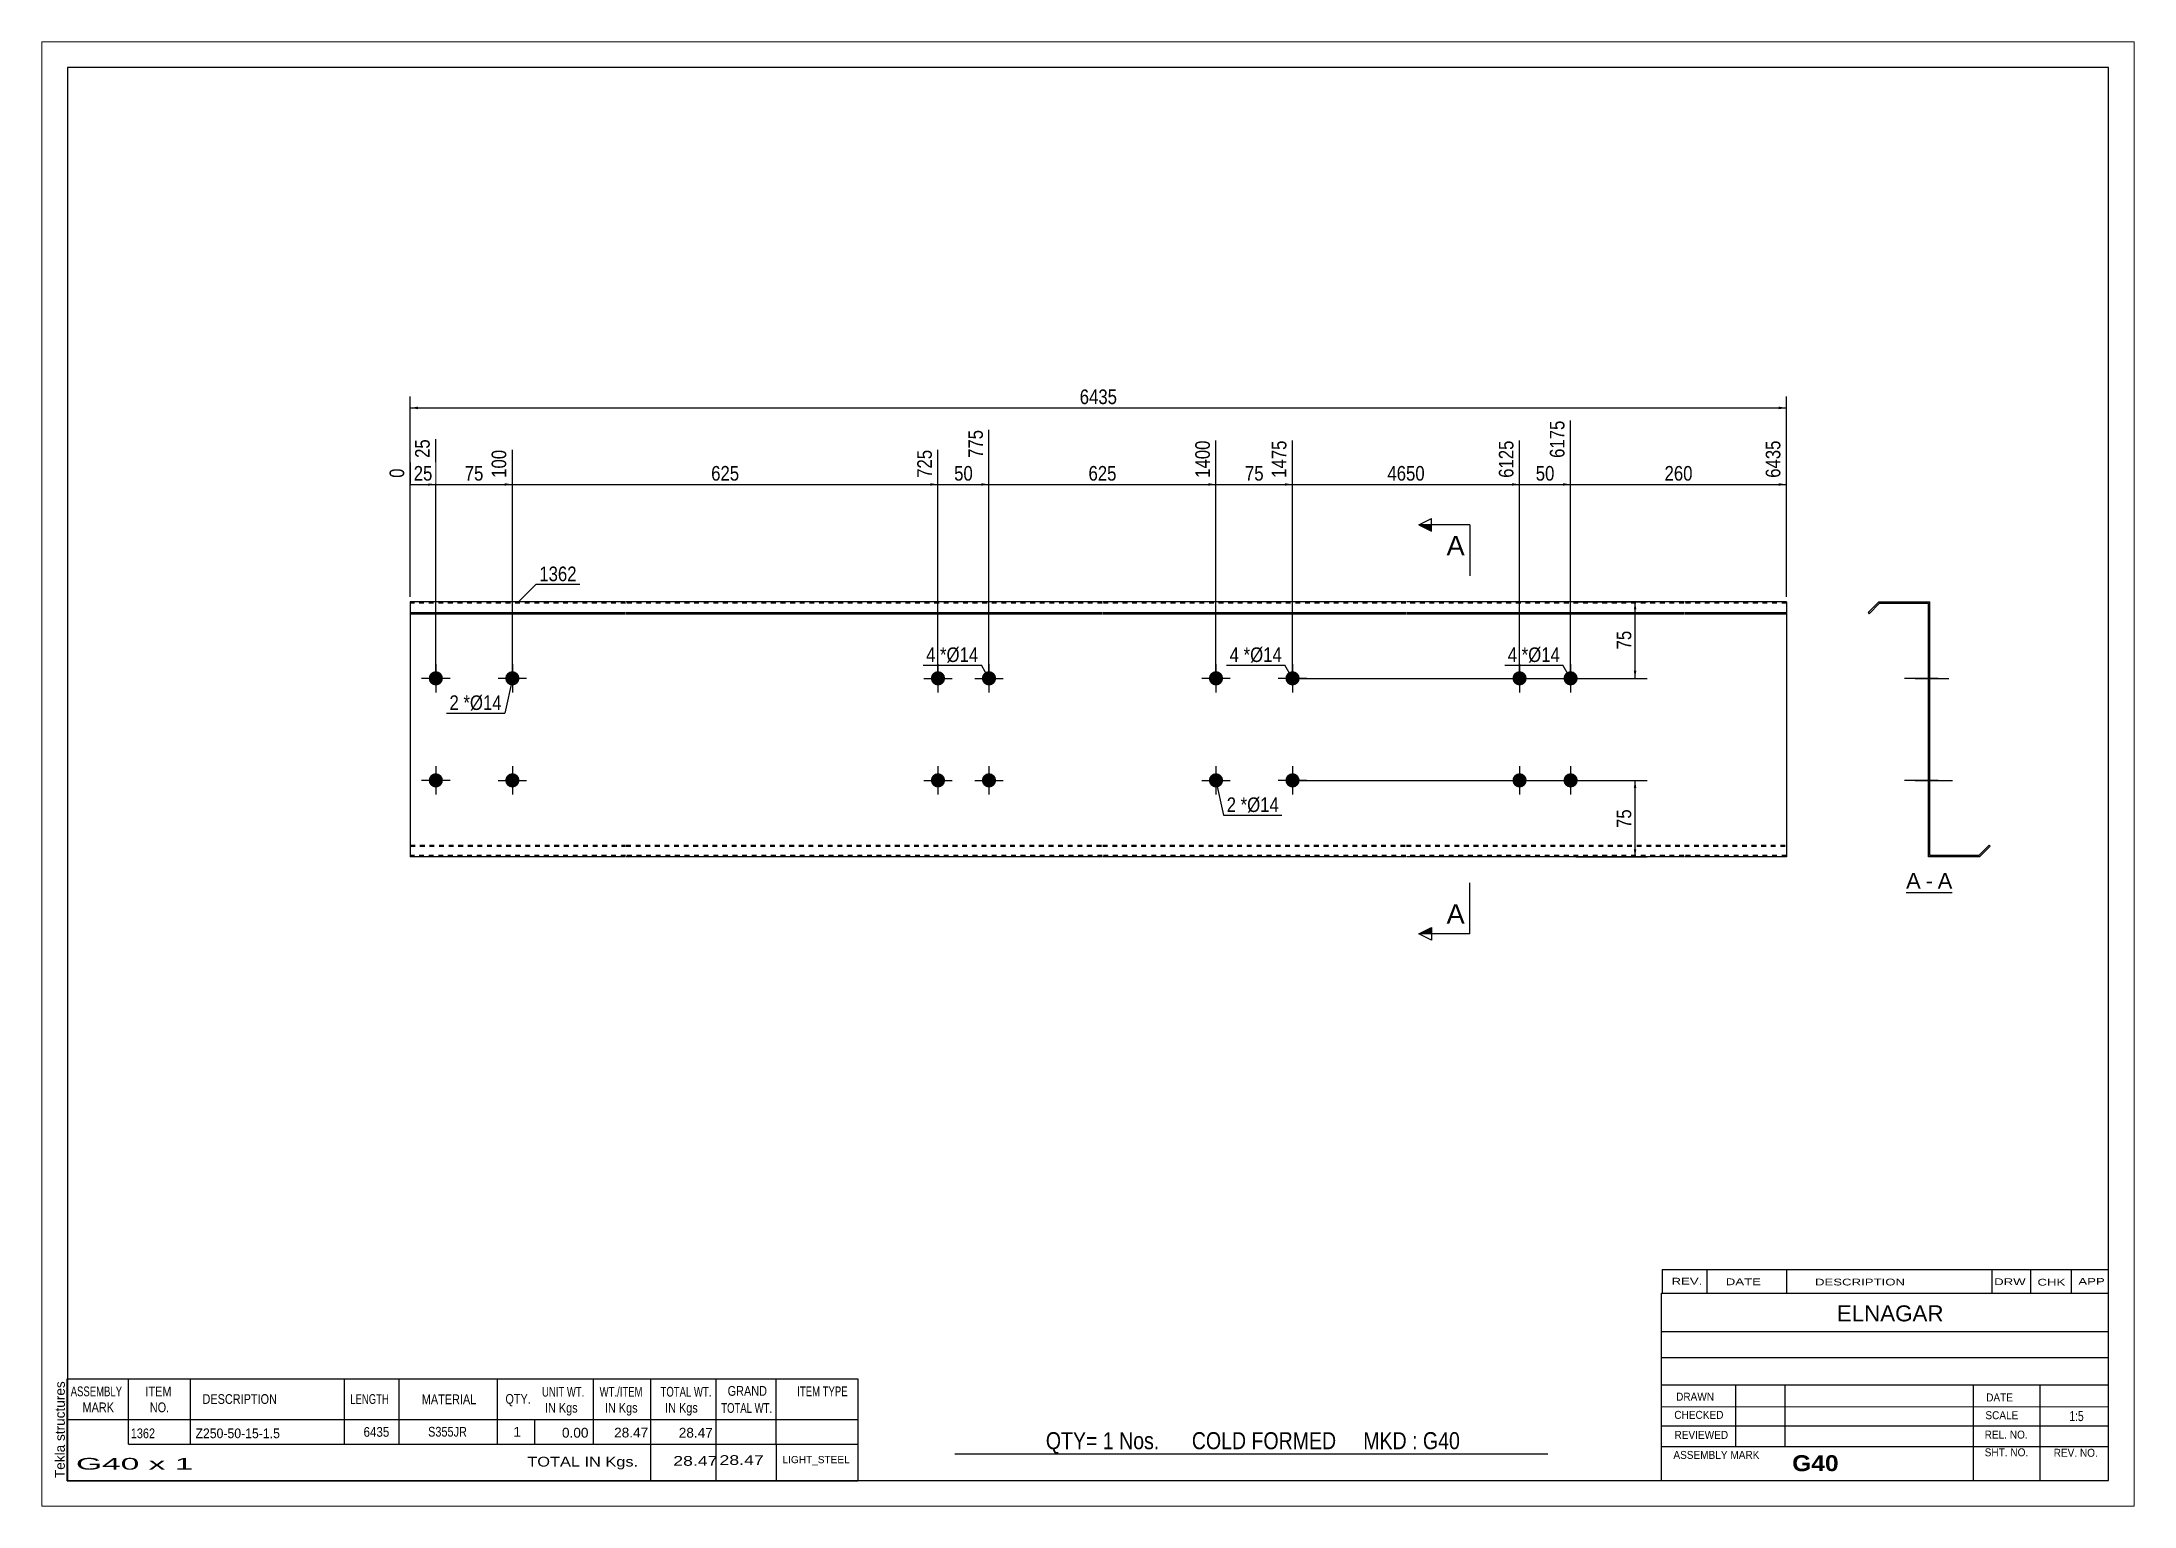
# Paper-space layout 'Layout1' of a CAD drawing. Header units: millimetres. Extents: x 0 to 410, y 0 to 287.
# The model-space entities are those that its viewports show. They can reach past a viewport. Long polylines and large blocks are cut down to what shows.
import ezdxf

# ---------------------------------------------------------------- set-up
doc = ezdxf.new("R2010")
doc.units = ezdxf.units.MM
doc.linetypes.add('DXK_LINE_DOT1', pattern=[1.8814, 0.9407, -0.9407])
doc.layers.add('Viewport layer', color=7, linetype='Continuous', plot=False)
doc.styles.add('Arial', font='ARIAL.TTF', dxfattribs={"height": 0.2})
doc.styles.add('Arial Bold', font='ARIALBD.TTF', dxfattribs={"height": 0.2})
doc.styles.add('Arial Narrow', font='ARIALN.TTF', dxfattribs={"height": 0.2})

# ---------------------------------------------------------------- blocks, each defined once
blk = doc.blocks.new('Unknown-629090454-1621')
at = {"color": 5, "linetype": 'Continuous'}
for p, q in [((332.8, 129.75), (-67.2, 129.75)), ((-67.2, 129.75), (-67.2, -147.25)), ((332.8, -147.25), (332.8, 129.75)), ((-67.2, -147.25), (332.8, -147.25))]:
    blk.add_line(p, q, dxfattribs=at)
at = {"color": 174, "linetype": 'Continuous', "style": 'Arial'}
blk.add_text('Tekla structures', height=1.9102, rotation=90, dxfattribs=at).set_placement((-67.7, -146.75))
blk = doc.blocks.new('Unknown-629090454-12 - 1231')
at = {"color": 7, "linetype": 'Continuous'}
blk.add_line((293.12, -31.95), (302.15, -31.95), dxfattribs=at)
at = {"color": 0, "linetype": 'Continuous'}
blk.add_wipeout([(295.97, -31.2), (295.97, -28), (293.12, -28), (293.12, -31.2)], dxfattribs=at)
blk.add_wipeout([(298.35, -31.2), (298.35, -28), (296.93, -28), (296.93, -31.2)], dxfattribs=at)
at = {"color": 96, "linetype": 'Continuous', "style": 'Arial'}
blk.add_text('A', height=3.06, dxfattribs=at).set_placement((293.12, -31.2))
at = {"color": 0, "linetype": 'Continuous'}
blk.add_wipeout([(302.15, -31.2), (302.15, -28), (299.31, -28), (299.31, -31.2)], dxfattribs=at)
at = {"color": 96, "linetype": 'Continuous', "style": 'Arial'}
for s, p in [('A', (299.31, -31.2)), ('-', (296.93, -31.2))]:
    blk.add_text(s, height=3.06, dxfattribs=at).set_placement(p)
blk = doc.blocks.new('Bolt-629090454-1223 - 1203')
at = {"linetype": 'Continuous'}
blk.add_hatch(color=3, dxfattribs=at).paths.add_polyline_path([(159.28, 10, -1), (156.48, 10, -1)])
at = {"color": 3, "linetype": 'Continuous'}
for p, q in [((157.88, 12.8), (157.88, 7.2)), ((160.68, 10), (155.08, 10))]:
    blk.add_line(p, q, dxfattribs=at)
blk = doc.blocks.new('Part-629090454-1218 - 1203')
at = {"color": 2, "linetype": 'Continuous'}
for p, q in [((0, 25), (0, -25)), ((42.19, 25), (0, 25)), ((135.59, 25), (42.29, 25)), ((195.08, 25), (135.69, 25)), ((249.57, 25), (195.18, 25)), ((269.67, 25), (249.67, 25)), ((269.67, 25), (269.67, -25)), ((0, 22.88), (42.19, 22.88)), ((0, 22.67), (42.19, 22.67)), ((42.29, 22.88), (135.59, 22.88)), ((42.29, 22.67), (135.59, 22.67)), ((135.69, 22.88), (195.08, 22.88)), ((135.69, 22.67), (195.08, 22.67)), ((195.18, 22.88), (249.57, 22.88)), ((195.18, 22.67), (249.57, 22.67)), ((249.67, 22.88), (269.67, 22.88)), ((249.67, 22.67), (269.67, 22.67)), ((42.19, -25), (0, -25)), ((135.59, -25), (42.29, -25)), ((195.08, -25), (135.69, -25)), ((249.57, -25), (195.18, -25)), ((269.67, -25), (249.67, -25))]:
    blk.add_line(p, q, dxfattribs=at)
at = {"color": 7, "linetype": 'DXK_LINE_DOT1'}
for p, q in [((42.19, 24.7), (0, 24.7)), ((135.59, 24.7), (42.29, 24.7)), ((195.08, 24.7), (135.69, 24.7)), ((249.57, 24.7), (195.18, 24.7)), ((269.67, 24.7), (249.67, 24.7)), ((0, -22.67), (42.19, -22.67)), ((0, -22.88), (42.19, -22.88)), ((42.29, -22.67), (135.59, -22.67)), ((42.29, -22.88), (135.59, -22.88)), ((135.69, -22.67), (195.08, -22.67)), ((135.69, -22.88), (195.08, -22.88)), ((195.18, -22.67), (249.57, -22.67)), ((195.18, -22.88), (249.57, -22.88)), ((249.67, -22.67), (269.67, -22.67)), ((249.67, -22.88), (269.67, -22.88)), ((42.19, -24.7), (0, -24.7)), ((135.59, -24.7), (42.29, -24.7)), ((195.08, -24.7), (135.69, -24.7)), ((249.57, -24.7), (195.18, -24.7)), ((269.67, -24.7), (249.67, -24.7))]:
    blk.add_line(p, q, dxfattribs=at)
blk = doc.blocks.new('Bolt-629090454-1219 - 1203')
at = {"linetype": 'Continuous'}
for points in [[(218.77, 10, -1), (215.97, 10, -1)], [(228.77, 10, -1), (225.97, 10, -1)], [(218.77, -10, -1), (215.97, -10, -1)], [(228.77, -10, -1), (225.97, -10, -1)]]:
    blk.add_hatch(color=3, dxfattribs=at).paths.add_polyline_path(points)
at = {"color": 3, "linetype": 'Continuous'}
for p, q in [((217.37, 12.8), (217.37, 7.2)), ((227.37, 12.8), (227.37, 7.2)), ((214.57, 10), (220.17, 10)), ((224.57, 10), (230.17, 10)), ((217.37, -7.2), (217.37, -12.8)), ((227.37, -7.2), (227.37, -12.8)), ((214.57, -10), (220.17, -10)), ((224.57, -10), (230.17, -10))]:
    blk.add_line(p, q, dxfattribs=at)
blk = doc.blocks.new('Bolt-629090454-1220 - 1203')
at = {"linetype": 'Continuous'}
for points in [[(104.8, 10, -1), (102, 10, -1)], [(114.8, 10, -1), (112, 10, -1)], [(104.8, -10, -1), (102, -10, -1)], [(114.8, -10, -1), (112, -10, -1)]]:
    blk.add_hatch(color=3, dxfattribs=at).paths.add_polyline_path(points)
at = {"color": 3, "linetype": 'Continuous'}
for p, q in [((103.4, 12.8), (103.4, 7.2)), ((113.4, 12.8), (113.4, 7.2)), ((100.6, 10), (106.2, 10)), ((110.6, 10), (116.2, 10)), ((103.4, -7.2), (103.4, -12.8)), ((113.4, -7.2), (113.4, -12.8)), ((100.6, -10), (106.2, -10)), ((110.6, -10), (116.2, -10))]:
    blk.add_line(p, q, dxfattribs=at)
blk = doc.blocks.new('Bolt-629090454-1221 - 1203')
at = {"linetype": 'Continuous'}
blk.add_hatch(color=3, dxfattribs=at).paths.add_polyline_path([(21.4, -10, -1), (18.6, -10, -1)])
at = {"color": 3, "linetype": 'Continuous'}
for p, q in [((20, -7.2), (20, -12.8)), ((17.2, -10), (22.8, -10))]:
    blk.add_line(p, q, dxfattribs=at)
blk = doc.blocks.new('Bolt-629090454-1222 - 1203')
at = {"linetype": 'Continuous'}
blk.add_hatch(color=3, dxfattribs=at).paths.add_polyline_path([(159.28, -10, -1), (156.48, -10, -1)])
at = {"color": 3, "linetype": 'Continuous'}
for p, q in [((157.88, -7.2), (157.88, -12.8)), ((155.08, -10), (160.68, -10))]:
    blk.add_line(p, q, dxfattribs=at)
blk = doc.blocks.new('Bolt-629090454-1224 - 1203')
at = {"linetype": 'Continuous'}
blk.add_hatch(color=3, dxfattribs=at).paths.add_polyline_path([(21.4, 10, -1), (18.6, 10, -1)])
at = {"color": 3, "linetype": 'Continuous'}
for p, q in [((20, 12.8), (20, 7.2)), ((22.8, 10), (17.2, 10))]:
    blk.add_line(p, q, dxfattribs=at)
blk = doc.blocks.new('Bolt-629090454-1225 - 1203')
at = {"linetype": 'Continuous'}
for points in [[(6.4, -10, -1), (3.6, -10, -1)], [(174.28, -10, -1), (171.48, -10, -1)]]:
    blk.add_hatch(color=3, dxfattribs=at).paths.add_polyline_path(points)
at = {"color": 3, "linetype": 'Continuous'}
for p, q in [((5, -7.2), (5, -12.8)), ((172.88, -7.2), (172.88, -12.8)), ((7.8, -10), (2.2, -10)), ((175.68, -10), (170.08, -10))]:
    blk.add_line(p, q, dxfattribs=at)
blk = doc.blocks.new('Bolt-629090454-1226 - 1203')
at = {"linetype": 'Continuous'}
for points in [[(6.4, 10, -1), (3.6, 10, -1)], [(174.28, 10, -1), (171.48, 10, -1)]]:
    blk.add_hatch(color=3, dxfattribs=at).paths.add_polyline_path(points)
at = {"color": 3, "linetype": 'Continuous'}
for p, q in [((5, 12.8), (5, 7.2)), ((172.88, 12.8), (172.88, 7.2)), ((7.8, 10), (2.2, 10)), ((175.68, 10), (170.08, 10))]:
    blk.add_line(p, q, dxfattribs=at)
blk = doc.blocks.new('Part-629090454-1233 - 1231')
at = {"color": 2, "linetype": 'Continuous'}
for p, q in [((287.79, 25), (285.67, 22.88)), ((285.88, 22.67), (287.91, 24.7)), ((287.79, 25), (297.79, 25)), ((287.91, 24.7), (297.49, 24.7)), ((297.49, -25), (297.49, 24.7)), ((297.79, -24.7), (297.79, 25)), ((285.67, 22.88), (285.88, 22.67)), ((307.36, -24.7), (309.4, -22.67)), ((307.49, -25), (309.61, -22.88)), ((309.61, -22.88), (309.4, -22.67)), ((307.49, -25), (297.49, -25)), ((307.36, -24.7), (297.79, -24.7))]:
    blk.add_line(p, q, dxfattribs=at)
blk = doc.blocks.new('Bolt-629090454-1234 - 1231')
at = {"linetype": 'Continuous'}
for points in [[(297.79, 8.6), (297.79, 11.4), (297.49, 11.4), (297.49, 8.6)], [(297.79, 8.6), (297.79, 11.4), (297.49, 11.4), (297.49, 8.6)], [(297.79, -11.4), (297.79, -8.6), (297.49, -8.6), (297.49, -11.4)], [(297.79, -11.4), (297.79, -8.6), (297.49, -8.6), (297.49, -11.4)]]:
    blk.add_hatch(color=3, dxfattribs=at).paths.add_polyline_path(points)
at = {"color": 3, "linetype": 'Continuous'}
for p, q in [((294.89, 10), (301.49, 10)), ((294.89, 10), (301.49, 10)), ((297.49, 11.4), (297.79, 11.4)), ((297.49, 11.4), (297.79, 11.4)), ((297.49, 8.6), (297.79, 8.6)), ((297.49, 8.6), (297.79, 8.6)), ((294.89, -10), (301.49, -10)), ((294.89, -10), (301.49, -10)), ((297.49, -8.6), (297.79, -8.6)), ((297.49, -8.6), (297.79, -8.6)), ((297.49, -11.4), (297.79, -11.4)), ((297.49, -11.4), (297.79, -11.4))]:
    blk.add_line(p, q, dxfattribs=at)
blk = doc.blocks.new('Bolt-629090454-1235 - 1231')
at = {"linetype": 'Continuous'}
for points in [[(297.79, 8.6), (297.79, 11.4), (297.49, 11.4), (297.49, 8.6)], [(297.79, 8.6), (297.79, 11.4), (297.49, 11.4), (297.49, 8.6)], [(297.79, -11.4), (297.79, -8.6), (297.49, -8.6), (297.49, -11.4)], [(297.79, -11.4), (297.79, -8.6), (297.49, -8.6), (297.49, -11.4)]]:
    blk.add_hatch(color=3, dxfattribs=at).paths.add_polyline_path(points)
at = {"color": 3, "linetype": 'Continuous'}
for p, q in [((294.89, 10), (301.49, 10)), ((294.89, 10), (301.49, 10)), ((297.49, 11.4), (297.79, 11.4)), ((297.49, 11.4), (297.79, 11.4)), ((297.49, 8.6), (297.79, 8.6)), ((297.49, 8.6), (297.79, 8.6)), ((294.89, -10), (301.49, -10)), ((294.89, -10), (301.49, -10)), ((297.49, -8.6), (297.79, -8.6)), ((297.49, -8.6), (297.79, -8.6)), ((297.49, -11.4), (297.79, -11.4)), ((297.49, -11.4), (297.79, -11.4))]:
    blk.add_line(p, q, dxfattribs=at)
blk = doc.blocks.new('Bolt-629090454-1236 - 1231')
at = {"linetype": 'Continuous'}
blk.add_hatch(color=3, dxfattribs=at).paths.add_polyline_path([(297.79, -11.4), (297.79, -8.6), (297.49, -8.6), (297.49, -11.4)])
at = {"color": 3, "linetype": 'Continuous'}
for p, q in [((295.59, -10), (302.19, -10)), ((297.49, -8.6), (297.79, -8.6)), ((297.49, -11.4), (297.79, -11.4))]:
    blk.add_line(p, q, dxfattribs=at)
blk = doc.blocks.new('Bolt-629090454-1237 - 1231')
at = {"linetype": 'Continuous'}
blk.add_hatch(color=3, dxfattribs=at).paths.add_polyline_path([(297.79, -11.4), (297.79, -8.6), (297.49, -8.6), (297.49, -11.4)])
at = {"color": 3, "linetype": 'Continuous'}
for p, q in [((295.59, -10), (302.19, -10)), ((297.49, -8.6), (297.79, -8.6)), ((297.49, -11.4), (297.79, -11.4))]:
    blk.add_line(p, q, dxfattribs=at)
blk = doc.blocks.new('Bolt-629090454-1238 - 1231')
at = {"linetype": 'Continuous'}
blk.add_hatch(color=3, dxfattribs=at).paths.add_polyline_path([(297.79, 8.6), (297.79, 11.4), (297.49, 11.4), (297.49, 8.6)])
at = {"color": 3, "linetype": 'Continuous'}
for p, q in [((299.39, 10), (292.79, 10)), ((297.79, 11.4), (297.49, 11.4)), ((297.79, 8.6), (297.49, 8.6))]:
    blk.add_line(p, q, dxfattribs=at)
blk = doc.blocks.new('Bolt-629090454-1239 - 1231')
at = {"linetype": 'Continuous'}
blk.add_hatch(color=3, dxfattribs=at).paths.add_polyline_path([(297.79, 8.6), (297.79, 11.4), (297.49, 11.4), (297.49, 8.6)])
at = {"color": 3, "linetype": 'Continuous'}
for p, q in [((299.39, 10), (292.79, 10)), ((297.79, 11.4), (297.49, 11.4)), ((297.79, 8.6), (297.49, 8.6))]:
    blk.add_line(p, q, dxfattribs=at)
blk = doc.blocks.new('Bolt-629090454-1240 - 1231')
at = {"linetype": 'Continuous'}
blk.add_hatch(color=3, dxfattribs=at).paths.add_polyline_path([(297.79, -11.4), (297.79, -8.6), (297.49, -8.6), (297.49, -11.4)])
blk.add_hatch(color=3, dxfattribs=at).paths.add_polyline_path([(297.79, -11.4), (297.79, -8.6), (297.49, -8.6), (297.49, -11.4)])
at = {"color": 3, "linetype": 'Continuous'}
for p, q in [((299.39, -10), (292.79, -10)), ((299.39, -10), (292.79, -10)), ((297.79, -8.6), (297.49, -8.6)), ((297.79, -8.6), (297.49, -8.6)), ((297.79, -11.4), (297.49, -11.4)), ((297.79, -11.4), (297.49, -11.4))]:
    blk.add_line(p, q, dxfattribs=at)
blk = doc.blocks.new('Bolt-629090454-1241 - 1231')
at = {"linetype": 'Continuous'}
blk.add_hatch(color=3, dxfattribs=at).paths.add_polyline_path([(297.79, 8.6), (297.79, 11.4), (297.49, 11.4), (297.49, 8.6)])
blk.add_hatch(color=3, dxfattribs=at).paths.add_polyline_path([(297.79, 8.6), (297.79, 11.4), (297.49, 11.4), (297.49, 8.6)])
at = {"color": 3, "linetype": 'Continuous'}
for p, q in [((299.39, 10), (292.79, 10)), ((299.39, 10), (292.79, 10)), ((297.79, 11.4), (297.49, 11.4)), ((297.79, 11.4), (297.49, 11.4)), ((297.79, 8.6), (297.49, 8.6)), ((297.79, 8.6), (297.49, 8.6))]:
    blk.add_line(p, q, dxfattribs=at)
blk = doc.blocks.new('StraightDimension-629090454-1256 - 1203')
at = {"linetype": 'Continuous'}
blk.add_hatch(color=7, dxfattribs=at).paths.add_polyline_path([(111.9, 48.25), (113.4, 48), (111.9, 47.75)])
at = {"color": 7, "linetype": 'Continuous'}
for p, q in [((113.4, 11), (113.4, 58.68)), ((103.4, 11), (103.4, 54.78)), ((103.4, 48), (113.4, 48))]:
    blk.add_line(p, q, dxfattribs=at)
at = {"color": 0}
blk.add_wipeout([(110.82, 48.15), (110.82, 52.35), (105.97, 52.35), (105.97, 48.15)], dxfattribs=at)
at = {"color": 0, "linetype": 'Continuous'}
blk.add_wipeout([(112.8, 59.28), (108.6, 59.28), (108.6, 52.6), (112.8, 52.6)], dxfattribs=at)
at = {"color": 3, "linetype": 'Continuous', "style": 'Arial Narrow'}
blk.add_text('775', height=2.863, rotation=90.0002, dxfattribs=at).set_placement((112.2, 53.2))
at = {"color": 3, "style": 'Arial Narrow'}
blk.add_text('50', height=2.863, dxfattribs=at).set_placement((106.57, 48.75))
blk = doc.blocks.new('StraightDimension-629090454-1251 - 1203')
at = {"linetype": 'Continuous'}
blk.add_hatch(color=7, dxfattribs=at).paths.add_polyline_path([(268.17, 48.25), (269.67, 48), (268.17, 47.75)])
at = {"color": 7, "linetype": 'Continuous'}
for p, q in [((227.37, 11), (227.37, 60.51)), ((269.67, 26), (269.67, 56.61)), ((227.37, 48), (269.67, 48))]:
    blk.add_line(p, q, dxfattribs=at)
at = {"color": 0, "linetype": 'Continuous'}
blk.add_wipeout([(269.07, 57.21), (264.87, 57.21), (264.87, 48.7), (269.07, 48.7)], dxfattribs=at)
at = {"color": 0}
blk.add_wipeout([(251.86, 48.15), (251.86, 52.35), (245.18, 52.35), (245.18, 48.15)], dxfattribs=at)
at = {"color": 3, "linetype": 'Continuous', "style": 'Arial Narrow'}
blk.add_text('6435', height=2.863, rotation=90.0002, dxfattribs=at).set_placement((268.47, 49.3))
at = {"color": 3, "style": 'Arial Narrow'}
blk.add_text('260', height=2.863, dxfattribs=at).set_placement((245.78, 48.75))
blk = doc.blocks.new('StraightDimension-629090454-1252 - 1203')
at = {"linetype": 'Continuous'}
blk.add_hatch(color=7, dxfattribs=at).paths.add_polyline_path([(225.87, 48.25), (227.37, 48), (225.87, 47.75)])
at = {"color": 7, "linetype": 'Continuous'}
for p, q in [((227.37, 11), (227.37, 60.51)), ((217.37, 11), (217.37, 56.61)), ((217.37, 48), (227.37, 48))]:
    blk.add_line(p, q, dxfattribs=at)
at = {"color": 0}
blk.add_wipeout([(224.8, 48.15), (224.8, 52.35), (219.94, 52.35), (219.94, 48.15)], dxfattribs=at)
at = {"color": 0, "linetype": 'Continuous'}
blk.add_wipeout([(226.77, 61.11), (222.57, 61.11), (222.57, 52.6), (226.77, 52.6)], dxfattribs=at)
at = {"color": 3, "linetype": 'Continuous', "style": 'Arial Narrow'}
blk.add_text('6175', height=2.863, rotation=90.0002, dxfattribs=at).set_placement((226.17, 53.2))
at = {"color": 3, "style": 'Arial Narrow'}
blk.add_text('50', height=2.863, dxfattribs=at).set_placement((220.54, 48.75))
blk = doc.blocks.new('StraightDimension-629090454-1253 - 1203')
at = {"linetype": 'Continuous'}
blk.add_hatch(color=7, dxfattribs=at).paths.add_polyline_path([(215.87, 48.25), (217.37, 48), (215.87, 47.75)])
at = {"color": 7, "linetype": 'Continuous'}
for p, q in [((172.88, 11), (172.88, 56.61)), ((217.37, 11), (217.37, 56.61)), ((172.88, 48), (217.37, 48))]:
    blk.add_line(p, q, dxfattribs=at)
at = {"color": 0, "linetype": 'Continuous'}
blk.add_wipeout([(216.77, 57.21), (212.57, 57.21), (212.57, 48.7), (216.77, 48.7)], dxfattribs=at)
at = {"color": 0}
blk.add_wipeout([(199.38, 48.15), (199.38, 52.35), (190.87, 52.35), (190.87, 48.15)], dxfattribs=at)
at = {"color": 3, "linetype": 'Continuous', "style": 'Arial Narrow'}
blk.add_text('6125', height=2.863, rotation=90.0002, dxfattribs=at).set_placement((216.17, 49.3))
at = {"color": 3, "style": 'Arial Narrow'}
blk.add_text('4650', height=2.863, dxfattribs=at).set_placement((191.47, 48.75))
blk = doc.blocks.new('StraightDimension-629090454-1254 - 1203')
at = {"linetype": 'Continuous'}
blk.add_hatch(color=7, dxfattribs=at).paths.add_polyline_path([(171.38, 48.25), (172.88, 48), (171.38, 47.75)])
at = {"color": 7, "linetype": 'Continuous'}
for p, q in [((157.88, 11), (157.88, 56.61)), ((172.88, 11), (172.88, 56.61)), ((157.88, 48), (172.88, 48))]:
    blk.add_line(p, q, dxfattribs=at)
at = {"color": 0}
blk.add_wipeout([(167.81, 48.15), (167.81, 52.35), (162.96, 52.35), (162.96, 48.15)], dxfattribs=at)
at = {"color": 0, "linetype": 'Continuous'}
blk.add_wipeout([(172.28, 57.21), (168.08, 57.21), (168.08, 48.7), (172.28, 48.7)], dxfattribs=at)
at = {"color": 3, "linetype": 'Continuous', "style": 'Arial Narrow'}
blk.add_text('1475', height=2.863, rotation=90.0002, dxfattribs=at).set_placement((171.68, 49.3))
at = {"color": 3, "style": 'Arial Narrow'}
blk.add_text('75', height=2.863, dxfattribs=at).set_placement((163.56, 48.75))
blk = doc.blocks.new('StraightDimension-629090454-1255 - 1203')
at = {"linetype": 'Continuous'}
blk.add_hatch(color=7, dxfattribs=at).paths.add_polyline_path([(156.38, 48.25), (157.88, 48), (156.38, 47.75)])
at = {"color": 7, "linetype": 'Continuous'}
for p, q in [((113.4, 11), (113.4, 58.68)), ((157.88, 11), (157.88, 56.61)), ((113.4, 48), (157.88, 48))]:
    blk.add_line(p, q, dxfattribs=at)
at = {"color": 0, "linetype": 'Continuous'}
blk.add_wipeout([(157.28, 57.21), (153.08, 57.21), (153.08, 48.7), (157.28, 48.7)], dxfattribs=at)
at = {"color": 0}
blk.add_wipeout([(138.98, 48.15), (138.98, 52.35), (132.3, 52.35), (132.3, 48.15)], dxfattribs=at)
at = {"color": 3, "linetype": 'Continuous', "style": 'Arial Narrow'}
blk.add_text('1400', height=2.863, rotation=90.0002, dxfattribs=at).set_placement((156.68, 49.3))
at = {"color": 3, "style": 'Arial Narrow'}
blk.add_text('625', height=2.863, dxfattribs=at).set_placement((132.9, 48.75))
blk = doc.blocks.new('StraightDimension-629090454-1257 - 1203')
at = {"linetype": 'Continuous'}
blk.add_hatch(color=7, dxfattribs=at).paths.add_polyline_path([(101.9, 48.25), (103.4, 48), (101.9, 47.75)])
at = {"color": 7, "linetype": 'Continuous'}
for p, q in [((20, 11), (20, 54.78)), ((103.4, 11), (103.4, 54.78)), ((20, 48), (103.4, 48))]:
    blk.add_line(p, q, dxfattribs=at)
at = {"color": 0, "linetype": 'Continuous'}
blk.add_wipeout([(102.8, 55.38), (98.6, 55.38), (98.6, 48.7), (102.8, 48.7)], dxfattribs=at)
at = {"color": 0}
blk.add_wipeout([(65.04, 48.15), (65.04, 52.35), (58.36, 52.35), (58.36, 48.15)], dxfattribs=at)
at = {"color": 3, "linetype": 'Continuous', "style": 'Arial Narrow'}
blk.add_text('725', height=2.863, rotation=90.0002, dxfattribs=at).set_placement((102.2, 49.3))
at = {"color": 3, "style": 'Arial Narrow'}
blk.add_text('625', height=2.863, dxfattribs=at).set_placement((58.96, 48.75))
blk = doc.blocks.new('StraightDimension-629090454-1258 - 1203')
at = {"linetype": 'Continuous'}
blk.add_hatch(color=7, dxfattribs=at).paths.add_polyline_path([(18.5, 48.25), (20, 48), (18.5, 47.75)])
at = {"color": 7, "linetype": 'Continuous'}
for p, q in [((5, 11), (5, 56.86)), ((20, 11), (20, 54.78)), ((5, 48), (20, 48))]:
    blk.add_line(p, q, dxfattribs=at)
at = {"color": 0}
blk.add_wipeout([(14.93, 48.15), (14.93, 52.35), (10.07, 52.35), (10.07, 48.15)], dxfattribs=at)
at = {"color": 0, "linetype": 'Continuous'}
blk.add_wipeout([(19.4, 55.38), (15.2, 55.38), (15.2, 48.7), (19.4, 48.7)], dxfattribs=at)
at = {"color": 3, "linetype": 'Continuous', "style": 'Arial Narrow'}
blk.add_text('100', height=2.863, rotation=90.0002, dxfattribs=at).set_placement((18.8, 49.3))
at = {"color": 3, "style": 'Arial Narrow'}
blk.add_text('75', height=2.863, dxfattribs=at).set_placement((10.67, 48.75))
blk = doc.blocks.new('StraightDimension-629090454-1259 - 1203')
at = {"linetype": 'Continuous'}
blk.add_hatch(color=7, dxfattribs=at).paths.add_polyline_path([(3.5, 48.25), (5, 48), (3.5, 47.75)])
at = {"color": 7, "linetype": 'Continuous'}
for p, q in [((5, 11), (5, 56.86)), ((0, 26), (0, 51.13)), ((0, 48), (5, 48))]:
    blk.add_line(p, q, dxfattribs=at)
at = {"color": 0}
blk.add_wipeout([(4.93, 48.15), (4.93, 52.35), (0.07, 52.35), (0.07, 48.15)], dxfattribs=at)
at = {"color": 0, "linetype": 'Continuous'}
blk.add_wipeout([(4.4, 57.46), (0.2, 57.46), (0.2, 52.6), (4.4, 52.6)], dxfattribs=at)
blk.add_wipeout([(-0.6, 51.73), (-4.8, 51.73), (-4.8, 48.7), (-0.6, 48.7)], dxfattribs=at)
at = {"color": 3, "linetype": 'Continuous', "style": 'Arial Narrow'}
for s, height, p in [('25', 2.863, (3.8, 53.2)), ('0', 2.86, (-1.2, 49.3))]:
    blk.add_text(s, height=height, rotation=90.0002, dxfattribs=at).set_placement(p)
at = {"color": 3, "style": 'Arial Narrow'}
blk.add_text('25', height=2.863, dxfattribs=at).set_placement((0.67, 48.75))
blk = doc.blocks.new('StraightDimension-629090454-1296 - 1203')
at = {"linetype": 'Continuous'}
for points in [[(239.75, 23.5), (240, 25), (240.25, 23.5)], [(240.25, 11.5), (240, 10), (239.75, 11.5)]]:
    blk.add_hatch(color=7, dxfattribs=at).paths.add_polyline_path(points)
at = {"color": 7, "linetype": 'Continuous'}
for p, q in [((228.37, 25), (242.4, 25)), ((240, 10), (240, 25)), ((173.88, 10), (242.4, 10))]:
    blk.add_line(p, q, dxfattribs=at)
at = {"color": 0}
blk.add_wipeout([(239.85, 19.93), (235.65, 19.93), (235.65, 15.07), (239.85, 15.07)], dxfattribs=at)
at = {"color": 3, "style": 'Arial Narrow'}
blk.add_text('75', height=2.863, rotation=90.0002, dxfattribs=at).set_placement((239.25, 15.67))
blk = doc.blocks.new('StraightDimension-629090454-1302 - 1203')
at = {"linetype": 'Continuous'}
for points in [[(239.75, -11.5), (240, -10), (240.25, -11.5)], [(240.25, -23.5), (240, -25), (239.75, -23.5)]]:
    blk.add_hatch(color=7, dxfattribs=at).paths.add_polyline_path(points)
at = {"color": 7, "linetype": 'Continuous'}
for p, q in [((173.88, -10), (242.4, -10)), ((240, -25), (240, -10)), ((228.37, -25), (242.4, -25))]:
    blk.add_line(p, q, dxfattribs=at)
at = {"color": 0}
blk.add_wipeout([(239.85, -15.07), (235.65, -15.07), (235.65, -19.93), (239.85, -19.93)], dxfattribs=at)
at = {"color": 3, "style": 'Arial Narrow'}
blk.add_text('75', height=2.863, rotation=90.0002, dxfattribs=at).set_placement((239.25, -19.33))
blk = doc.blocks.new('StraightDimension-629090454-1308 - 1203')
at = {"linetype": 'Continuous'}
for points in [[(1.5, 62.75), (0, 63), (1.5, 63.25)], [(268.17, 63.25), (269.67, 63), (268.17, 62.75)]]:
    blk.add_hatch(color=7, dxfattribs=at).paths.add_polyline_path(points)
at = {"color": 7, "linetype": 'Continuous'}
for p, q in [((0, 26), (0, 65.25)), ((0, 63), (269.67, 63)), ((269.67, 26), (269.67, 65.25))]:
    blk.add_line(p, q, dxfattribs=at)
at = {"color": 0}
blk.add_wipeout([(139.09, 63.15), (139.09, 67.35), (130.58, 67.35), (130.58, 63.15)], dxfattribs=at)
at = {"color": 3, "style": 'Arial Narrow'}
blk.add_text('6435', height=2.863, dxfattribs=at).set_placement((131.18, 63.75))
blk = doc.blocks.new('CBS_CALLOFF-629090454-1645')
at = {"color": 7, "linetype": 'Continuous'}
blk.add_line((106.68, -141.98), (222.91, -142), dxfattribs=at)
at = {"color": 3, "linetype": 'Continuous', "style": 'Arial Narrow'}
blk.add_text('QTY= 1 Nos.      COLD FORMED     MKD : G40', height=3.3405, dxfattribs=at).set_placement((124.54, -141.09))
blk = doc.blocks.new('CBS_BOM-629090454-1644')
at = {"color": 7, "linetype": 'Continuous'}
for p, q in [((-67.23, -135.28), (-67.23, -127.28)), ((-67.23, -127.28), (87.69, -127.28)), ((-55.23, -135.28), (-55.23, -127.28)), ((-43.04, -135.28), (-43.04, -127.28)), ((-12.88, -135.28), (-12.88, -127.28)), ((-2.2, -135.28), (-2.2, -127.28)), ((17.12, -135.28), (17.12, -127.28)), ((35.92, -135.28), (35.92, -127.28)), ((47.13, -135.28), (47.13, -127.28)), ((59.92, -135.28), (59.92, -127.28)), ((71.67, -135.28), (71.67, -127.28)), ((87.69, -127.29), (87.69, -135.27)), ((-67.23, -135.28), (87.69, -135.28)), ((-67.23, -140.08), (-67.23, -135.28)), ((-55.23, -140.08), (-55.23, -135.28)), ((-43.04, -140.08), (-43.04, -135.28)), ((-12.88, -140.08), (-12.88, -135.28)), ((-2.2, -140.08), (-2.2, -135.28)), ((17.12, -140.08), (17.12, -135.28)), ((24.38, -140.08), (24.38, -135.28)), ((35.92, -140.08), (35.92, -135.28)), ((47.13, -140.08), (47.13, -135.28)), ((59.92, -140.08), (59.92, -135.28)), ((71.69, -140.08), (71.69, -135.28)), ((87.69, -135.28), (87.69, -140.08)), ((-67.23, -147.28), (-67.23, -140.1)), ((-55.23, -140.08), (87.69, -140.08)), ((47.13, -147.28), (47.13, -140.1)), ((59.92, -147.28), (59.92, -140.1)), ((71.73, -147.28), (71.73, -140.1)), ((87.69, -140.08), (87.69, -147.28)), ((-67.23, -147.28), (87.69, -147.28))]:
    blk.add_line(p, q, dxfattribs=at)
at = {"color": 3, "linetype": 'Continuous', "style": 'Arial'}
for s, height, width, p in [('ASSEMBLY', 1.91, 0.7, (-66.55, -130.71)), ('ITEM', 1.91, 0.8, (-51.9, -130.71)), ('DESCRIPTION', 1.9102, 0.8, (-40.72, -132.21)), ('LENGTH', 1.91, 0.7, (-11.77, -132.21)), ('MATERIAL', 1.91, 0.8, (2.25, -132.26)), ('QTY.', 1.91, 0.8, (18.64, -132.18)), ('UNIT WT.', 1.91, 0.7, (25.81, -130.78)), ('WT./ITEM', 1.91, 0.7, (37.1, -130.78)), ('TOTAL WT.', 1.91, 0.7, (49.04, -130.78)), ('GRAND', 1.91, 0.8, (62.19, -130.62)), ('ITEM TYPE', 1.91, 0.7, (75.83, -130.7)), ('MARK', 1.91, 0.8, (-64.23, -133.84)), ('NO.', 1.91, 0.8, (-51.05, -133.84)), ('IN Kgs', 1.91, 0.8, (26.39, -133.92)), ('IN Kgs', 1.91, 0.8, (38.14, -133.92)), ('IN Kgs', 1.91, 0.8, (49.93, -133.92)), ('TOTAL WT.', 1.91, 0.7, (60.93, -133.96))]:
    blk.add_text(s, height=height, dxfattribs=dict(at, width=width)).set_placement(p)
at = {"color": 7, "linetype": 'Continuous', "style": 'Arial'}
for s, height, width, p in [('1362', 1.91, 0.8, (-54.77, -138.93)), ('Z250-50-15-1.5', 1.9102, 0.9, (-42.1, -138.93)), ('6435', 1.91, 0.85, (-9.16, -138.65)), ('S355JR', 1.91, 0.8, (3.49, -138.62))]:
    blk.add_text(s, height=height, dxfattribs=dict(at, width=width)).set_placement(p)
for s, p in [('1', (20.21, -138.62)), ('0.00', (29.72, -138.81)), ('28.47', (39.94, -138.78)), ('28.47', (52.61, -138.81))]:
    blk.add_text(s, height=1.91, dxfattribs=at).set_placement(p)
at = {"color": 6, "linetype": 'Continuous', "style": 'Arial'}
for s, height, width, p in [('G40 x 1', 2.292, 2.05, (-65.51, -145.09)), ('TOTAL IN Kgs.', 1.9102, 1.2, (22.93, -144.48)), ('28.47', 1.91, 1.3, (51.52, -144.33)), ('28.47', 1.91, 1.3, (60.59, -144.17))]:
    blk.add_text(s, height=height, dxfattribs=dict(at, width=width)).set_placement(p)
blk.add_text('LIGHT_STEEL', height=1.4135, dxfattribs=at).set_placement((72.94, -143.83))
blk = doc.blocks.new('CBS_NAME_BLOG-629090454-1646')
at = {"color": 7, "linetype": 'Continuous'}
for p, q in [((245.21, -110.5), (332.73, -110.5)), ((245.21, -147.21), (245.21, -110.5)), ((245.21, -118.04), (332.73, -118.04)), ((245.28, -123.09), (332.8, -123.09)), ((245.21, -128.46), (332.73, -128.46)), ((259.73, -140.57), (259.73, -128.47)), ((269.42, -140.54), (269.42, -128.47)), ((306.33, -147.21), (306.33, -128.48)), ((319.38, -147.21), (319.38, -128.47)), ((245.22, -132.76), (332.8, -132.74)), ((245.21, -136.51), (332.73, -136.51)), ((245.21, -140.55), (332.73, -140.55)), ((245.21, -147.25), (332.8, -147.25))]:
    blk.add_line(p, q, dxfattribs=at)
at = {"color": 3, "linetype": 'Continuous', "style": 'Arial'}
blk.add_text('ELNAGAR', height=3.133, dxfattribs=at).set_placement((279.53, -116.03))
at = {"color": 3, "linetype": 'Continuous'}
for s, height, style, width, p in [('DRAWN', 1.566, 'Arial', 0.9, (248.04, -131.57)), ('DATE', 1.566, 'Arial', 0.9, (308.8, -131.73)), ('CHECKED', 1.566, 'Arial', 0.9, (247.69, -135.14)), ('SCALE', 1.566, 'Arial', 0.9, (308.65, -135.21)), ('1:5', 1.957, 'Arial Narrow', 0.9, (325.1, -135.57)), ('REVIEWED', 1.566, 'Arial', 0.9, (247.73, -139.06)), ('REL. NO.', 1.566, 'Arial', 0.9, (308.51, -139.01)), ('ASSEMBLY MARK', 1.5663, 'Arial', 0.9, (247.51, -142.99)), ('G40', 3.131, 'Arial Bold', 1.1, (270.79, -145.39)), ('SHT. NO.', 1.566, 'Arial', 0.9, (308.51, -142.48)), ('REV. NO.', 1.566, 'Arial', 0.9, (322.03, -142.57))]:
    blk.add_text(s, height=height, dxfattribs=dict(at, style=style, width=width)).set_placement(p)
blk = doc.blocks.new('CBS_REVISION-629090454-1647')
at = {"color": 7, "linetype": 'Continuous'}
for p, q in [((245.29, -105.87), (332.79, -105.87)), ((245.29, -105.87), (245.29, -110.5)), ((254.09, -105.87), (254.09, -110.5)), ((269.68, -105.87), (269.68, -110.44)), ((309.94, -105.87), (309.94, -110.5)), ((317.48, -105.87), (317.48, -110.5)), ((325.43, -105.87), (325.43, -110.5)), ((245.29, -110.5), (332.79, -110.5))]:
    blk.add_line(p, q, dxfattribs=at)
at = {"color": 7, "style": 'Arial Narrow', "width": 1.7}
for s, height, p in [('REV.', 1.326, (247.15, -108.82)), ('DATE', 1.326, (257.78, -108.94)), ('DESCRIPTION', 1.3257, (275.26, -108.99)), ('DRW', 1.326, (310.37, -108.93)), ('CHK', 1.326, (318.86, -109.02)), ('APP', 1.326, (326.86, -108.87))]:
    blk.add_text(s, height=height, dxfattribs=at).set_placement(p)
blk = doc.blocks.new('Mark-629090454-1336 - 1203')
at = {"color": 0}
blk.add_wipeout([(102.9, 13.2), (102.9, 16.2), (101.08, 16.2), (101.08, 13.2)], dxfattribs=at)
blk.add_wipeout([(102.9, 13.2), (102.9, 16.2), (101.08, 16.2), (101.08, 13.2)], dxfattribs=at)
blk.add_wipeout([(105.08, 13.2), (105.08, 16.2), (103.8, 16.2), (103.8, 13.2)], dxfattribs=at)
blk.add_wipeout([(105.08, 13.2), (105.08, 16.2), (103.8, 16.2), (103.8, 13.2)], dxfattribs=at)
at = {"color": 3, "style": 'Arial Narrow'}
blk.add_text('4', height=2.86, dxfattribs=at).set_placement((101.08, 13.2))
at = {"color": 0}
blk.add_wipeout([(111.3, 13.2), (111.3, 16.2), (105.08, 16.2), (105.08, 13.2)], dxfattribs=at)
blk.add_wipeout([(111.3, 13.2), (111.3, 16.2), (105.08, 16.2), (105.08, 13.2)], dxfattribs=at)
at = {"color": 7, "linetype": 'Continuous'}
for p in [(100.48, 12.6), (113.4, 10)]:
    blk.add_line(p, (111.9, 12.6), dxfattribs=at)
at = {"color": 3, "style": 'Arial Narrow'}
for s, height, p in [('*', 2.86, (103.8, 13.2)), ('Ø14', 2.863, (105.08, 13.2))]:
    blk.add_text(s, height=height, dxfattribs=at).set_placement(p)
blk = doc.blocks.new('SectionMark-629090454-1249 - 1203')
at = {"linetype": 'Continuous'}
for points in [[(200.11, 40.1), (200.11, 38.85), (197.61, 40.1)], [(200.11, -38.85), (200.11, -40.1), (197.61, -40.1)]]:
    blk.add_hatch(color=30, dxfattribs=at).paths.add_polyline_path(points)
at = {"color": 30, "linetype": 'Continuous'}
for p, q in [((197.61, 40.1), (200.11, 41.35)), ((200.11, 38.85), (200.11, 41.35)), ((197.61, 40.1), (200.11, 38.85)), ((197.61, -40.1), (200.11, -38.85)), ((200.11, -41.35), (197.61, -40.1)), ((200.11, -38.85), (200.11, -41.35))]:
    blk.add_line(p, q, dxfattribs=at)
at = {"color": 0, "linetype": 'Continuous'}
for points in [[(206.61, 34.1), (206.61, 38.1), (203.06, 38.1), (203.06, 34.1)], [(206.61, -38.1), (206.61, -34.1), (203.06, -34.1), (203.06, -38.1)]]:
    blk.add_wipeout(points, dxfattribs=at)
at = {"color": 30, "linetype": 'Continuous'}
for p, q in [((207.61, 40.1), (197.61, 40.1)), ((207.61, 40.1), (207.61, 30.1)), ((207.61, -40.1), (207.61, -30.1)), ((207.61, -40.1), (197.61, -40.1))]:
    blk.add_line(p, q, dxfattribs=at)
at = {"color": 96, "linetype": 'Continuous', "style": 'Arial'}
for p in [(203.06, 34.1), (203.06, -38.1)]:
    blk.add_text('A', height=3.82, dxfattribs=at).set_placement(p)
blk = doc.blocks.new('Mark-629090454-1311 - 1203')
at = {"color": 0}
blk.add_wipeout([(32.59, 29.04), (32.59, 32.04), (25.28, 32.04), (25.28, 29.04)], dxfattribs=at)
blk.add_wipeout([(32.59, 29.04), (32.59, 32.04), (25.28, 32.04), (25.28, 29.04)], dxfattribs=at)
at = {"color": 7, "linetype": 'Continuous'}
for p, q in [((21.15, 24.9), (24.68, 28.44)), ((24.68, 28.44), (33.19, 28.44))]:
    blk.add_line(p, q, dxfattribs=at)
at = {"color": 3, "style": 'Arial Narrow'}
blk.add_text('1362', height=2.863, dxfattribs=at).set_placement((25.28, 29.04))
blk = doc.blocks.new('MarkSet-629090454-1322 - 1203')
at = {"color": 0}
blk.add_wipeout([(9.51, 3.8), (9.51, 6.8), (7.68, 6.8), (7.68, 3.8)], dxfattribs=at)
blk.add_wipeout([(9.51, 3.8), (9.51, 6.8), (7.68, 6.8), (7.68, 3.8)], dxfattribs=at)
blk.add_wipeout([(11.69, 3.8), (11.69, 6.8), (10.41, 6.8), (10.41, 3.8)], dxfattribs=at)
blk.add_wipeout([(11.69, 3.8), (11.69, 6.8), (10.41, 6.8), (10.41, 3.8)], dxfattribs=at)
at = {"color": 3, "style": 'Arial Narrow'}
blk.add_text('2', height=2.86, dxfattribs=at).set_placement((7.68, 3.8))
at = {"color": 0}
blk.add_wipeout([(17.9, 3.8), (17.9, 6.8), (11.69, 6.8), (11.69, 3.8)], dxfattribs=at)
blk.add_wipeout([(17.9, 3.8), (17.9, 6.8), (11.69, 6.8), (11.69, 3.8)], dxfattribs=at)
at = {"color": 7, "linetype": 'Continuous'}
for p in [(20, 10), (7.08, 3.2)]:
    blk.add_line(p, (18.5, 3.2), dxfattribs=at)
at = {"color": 3, "style": 'Arial Narrow'}
for s, height, p in [('*', 2.86, (10.41, 3.8)), ('Ø14', 2.863, (11.69, 3.8))]:
    blk.add_text(s, height=height, dxfattribs=at).set_placement(p)
blk = doc.blocks.new('MarkSet-629090454-1327 - 1203')
at = {"color": 0}
blk.add_wipeout([(161.81, -16.2), (161.81, -13.2), (159.98, -13.2), (159.98, -16.2)], dxfattribs=at)
blk.add_wipeout([(161.81, -16.2), (161.81, -13.2), (159.98, -13.2), (159.98, -16.2)], dxfattribs=at)
at = {"color": 7, "linetype": 'Continuous'}
blk.add_line((157.88, -10), (159.38, -16.8), dxfattribs=at)
at = {"color": 0}
blk.add_wipeout([(163.99, -16.2), (163.99, -13.2), (162.71, -13.2), (162.71, -16.2)], dxfattribs=at)
blk.add_wipeout([(163.99, -16.2), (163.99, -13.2), (162.71, -13.2), (162.71, -16.2)], dxfattribs=at)
at = {"color": 3, "style": 'Arial Narrow'}
blk.add_text('2', height=2.86, dxfattribs=at).set_placement((159.98, -16.2))
at = {"color": 0}
blk.add_wipeout([(170.2, -16.2), (170.2, -13.2), (163.99, -13.2), (163.99, -16.2)], dxfattribs=at)
blk.add_wipeout([(170.2, -16.2), (170.2, -13.2), (163.99, -13.2), (163.99, -16.2)], dxfattribs=at)
at = {"color": 7, "linetype": 'Continuous'}
blk.add_line((159.38, -16.8), (170.8, -16.8), dxfattribs=at)
at = {"color": 3, "style": 'Arial Narrow'}
for s, height, p in [('*', 2.86, (162.71, -16.2)), ('Ø14', 2.863, (163.99, -16.2))]:
    blk.add_text(s, height=height, dxfattribs=at).set_placement(p)
blk = doc.blocks.new('MarkSet-629090454-1332 - 1203')
at = {"color": 0}
blk.add_wipeout([(162.39, 13.2), (162.39, 16.2), (160.56, 16.2), (160.56, 13.2)], dxfattribs=at)
blk.add_wipeout([(162.39, 13.2), (162.39, 16.2), (160.56, 16.2), (160.56, 13.2)], dxfattribs=at)
blk.add_wipeout([(164.57, 13.2), (164.57, 16.2), (163.29, 16.2), (163.29, 13.2)], dxfattribs=at)
blk.add_wipeout([(164.57, 13.2), (164.57, 16.2), (163.29, 16.2), (163.29, 13.2)], dxfattribs=at)
at = {"color": 3, "style": 'Arial Narrow'}
blk.add_text('4', height=2.86, dxfattribs=at).set_placement((160.56, 13.2))
at = {"color": 0}
blk.add_wipeout([(170.78, 13.2), (170.78, 16.2), (164.57, 16.2), (164.57, 13.2)], dxfattribs=at)
blk.add_wipeout([(170.78, 13.2), (170.78, 16.2), (164.57, 16.2), (164.57, 13.2)], dxfattribs=at)
at = {"color": 7, "linetype": 'Continuous'}
for p in [(159.96, 12.6), (172.88, 10)]:
    blk.add_line(p, (171.38, 12.6), dxfattribs=at)
at = {"color": 3, "style": 'Arial Narrow'}
for s, height, p in [('*', 2.86, (163.29, 13.2)), ('Ø14', 2.863, (164.57, 13.2))]:
    blk.add_text(s, height=height, dxfattribs=at).set_placement(p)
blk = doc.blocks.new('Mark-629090454-1335 - 1203')
at = {"color": 0}
blk.add_wipeout([(216.88, 13.2), (216.88, 16.2), (215.05, 16.2), (215.05, 13.2)], dxfattribs=at)
blk.add_wipeout([(216.88, 13.2), (216.88, 16.2), (215.05, 16.2), (215.05, 13.2)], dxfattribs=at)
blk.add_wipeout([(219.06, 13.2), (219.06, 16.2), (217.78, 16.2), (217.78, 13.2)], dxfattribs=at)
blk.add_wipeout([(219.06, 13.2), (219.06, 16.2), (217.78, 16.2), (217.78, 13.2)], dxfattribs=at)
at = {"color": 3, "style": 'Arial Narrow'}
blk.add_text('4', height=2.86, dxfattribs=at).set_placement((215.05, 13.2))
at = {"color": 0}
blk.add_wipeout([(225.27, 13.2), (225.27, 16.2), (219.06, 16.2), (219.06, 13.2)], dxfattribs=at)
blk.add_wipeout([(225.27, 13.2), (225.27, 16.2), (219.06, 16.2), (219.06, 13.2)], dxfattribs=at)
at = {"color": 7, "linetype": 'Continuous'}
for p in [(214.45, 12.6), (227.37, 10)]:
    blk.add_line(p, (225.87, 12.6), dxfattribs=at)
at = {"color": 3, "style": 'Arial Narrow'}
for s, height, p in [('*', 2.86, (217.78, 13.2)), ('Ø14', 2.863, (219.06, 13.2))]:
    blk.add_text(s, height=height, dxfattribs=at).set_placement(p)

msp = doc.modelspace()

# ---------------------------------------------------------------- block references
for name in ['Unknown-629090454-1621', 'Part-629090454-1218 - 1203', 'Part-629090454-1233 - 1231', 'Bolt-629090454-1226 - 1203', 'Bolt-629090454-1224 - 1203', 'Bolt-629090454-1220 - 1203', 'Bolt-629090454-1223 - 1203', 'Bolt-629090454-1219 - 1203', 'Bolt-629090454-1238 - 1231', 'Bolt-629090454-1239 - 1231', 'Bolt-629090454-1241 - 1231', 'Bolt-629090454-1234 - 1231', 'Bolt-629090454-1235 - 1231', 'Bolt-629090454-1225 - 1203', 'Bolt-629090454-1221 - 1203', 'Bolt-629090454-1222 - 1203', 'Bolt-629090454-1240 - 1231', 'Bolt-629090454-1236 - 1231', 'Bolt-629090454-1237 - 1231', 'CBS_REVISION-629090454-1647', 'CBS_NAME_BLOG-629090454-1646', 'CBS_BOM-629090454-1644', 'CBS_CALLOFF-629090454-1645']:
    msp.add_blockref(name, (0, 0))

# ---------------------------------------------------------------- next in the draw order: block references
for name in ['StraightDimension-629090454-1256 - 1203', 'StraightDimension-629090454-1251 - 1203', 'MarkSet-629090454-1327 - 1203', 'StraightDimension-629090454-1302 - 1203', 'Unknown-629090454-12 - 1231']:
    msp.add_blockref(name, (0, 0))

# ---------------------------------------------------------------- next in the draw order: block references
for name in ['StraightDimension-629090454-1252 - 1203', 'StraightDimension-629090454-1257 - 1203']:
    msp.add_blockref(name, (0, 0))

# ---------------------------------------------------------------- next in the draw order: block references
for name in ['StraightDimension-629090454-1258 - 1203', 'StraightDimension-629090454-1253 - 1203']:
    msp.add_blockref(name, (0, 0))

# ---------------------------------------------------------------- next in the draw order: block references
for name in ['StraightDimension-629090454-1259 - 1203', 'StraightDimension-629090454-1254 - 1203', 'MarkSet-629090454-1322 - 1203']:
    msp.add_blockref(name, (0, 0))

# ---------------------------------------------------------------- next in the draw order: block references
for name in ['StraightDimension-629090454-1255 - 1203', 'StraightDimension-629090454-1296 - 1203']:
    msp.add_blockref(name, (0, 0))

# ---------------------------------------------------------------- next in the draw order: block references
for name in ['StraightDimension-629090454-1308 - 1203', 'Mark-629090454-1336 - 1203', 'MarkSet-629090454-1332 - 1203', 'Mark-629090454-1335 - 1203']:
    msp.add_blockref(name, (0, 0))

# ---------------------------------------------------------------- next in the draw order: block references
for name in ['SectionMark-629090454-1249 - 1203', 'Mark-629090454-1311 - 1203']:
    msp.add_blockref(name, (0, 0))

psp = doc.layouts.get("Layout1")

# ---------------------------------------------------------------- viewports
at = {"layer": 'Viewport layer', "view_target_point": (132.8, -8.75)}
psp.add_viewport(center=(205, 143.5), size=(410, 287), view_center_point=(0, 0), view_height=287, dxfattribs=at)

doc.saveas('drawing.dxf')
